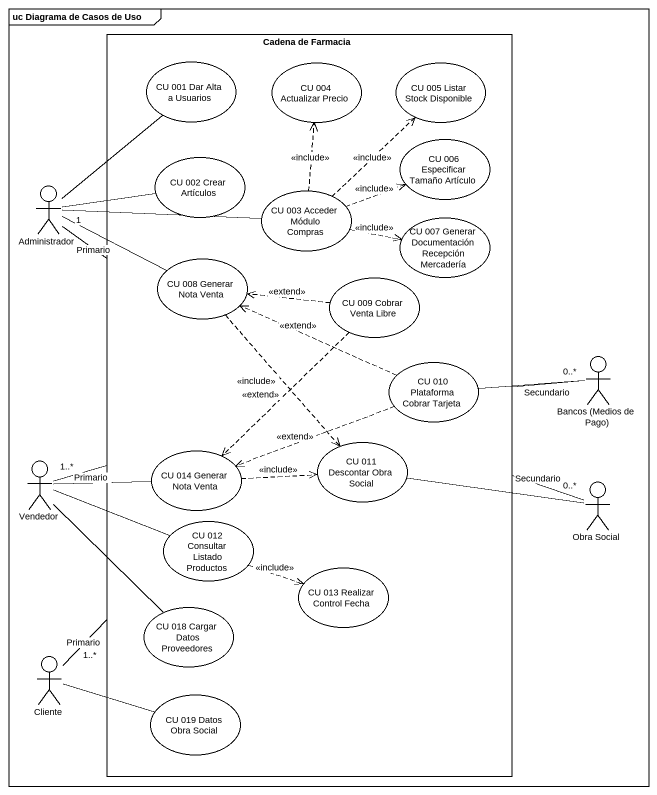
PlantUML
@startuml
mainframe uc Diagrama de Casos de Uso
rectangle "Cadena de Farmacia" as Cadena_de_Farmacia {
  usecase "CU 001 Dar Alta a Usuarios" as CU_001_Dar_Alta_a_Usuarios
  usecase "CU 004 Actualizar Precio" as CU_004_Actualizar_Precio
  usecase "CU 005 Listar Stock Disponible" as CU_005_Listar_Stock
  usecase "CU 002 Crear Artículos" as CU_002_Crear_Artículos
  usecase "CU 006 Especificar Tamaño Artículo" as CU_006_Especificar_Tamaño
  usecase "CU 003 Acceder Módulo Compras" as CU_003_Acceder_Módulo
  usecase "CU 007 Generar Documentación Recepción Mercadería" as CU_007_Generar
  usecase "CU 008 Generar Nota Venta" as CU_008_Generar_Nota_Venta
  usecase "CU 009 Cobrar Venta Libre" as CU_009_Cobrar_Venta_Libre
  usecase "CU 010 Plataforma Cobrar Tarjeta" as CU_010_Plataforma_Cobrar
  usecase "CU 014 Generar Nota Venta" as CU_014_Generar_Nota_Venta
  usecase "CU 011 Descontar Obra Social" as CU_011_Descontar_Obra_Social
  usecase "CU 012 Consultar Listado Productos" as CU_012_Consultar_Listado
  usecase "CU 013 Realizar Control Fecha" as CU_013_Realizar_Control
  usecase "CU 018 Cargar Datos Proveedores" as CU_018_Cargar_Datos
  usecase "CU 019 Datos Obra Social" as CU_019_Datos_Obra_Social
}
actor Administrador
actor "Bancos (Medios de Pago)" as Bancos_Medios_de_Pago
actor Vendedor
actor "Obra Social" as Obra_Social
actor Cliente
CU_002_Crear_Artículos -left- Administrador
Administrador "1" -- Cadena_de_Farmacia : Primario
Administrador -up- CU_001_Dar_Alta_a_Usuarios
CU_003_Acceder_Módulo .up.> CU_004_Actualizar_Precio : <<include>>
CU_003_Acceder_Módulo .up.> CU_005_Listar_Stock : <<include>>
CU_003_Acceder_Módulo .right.> CU_006_Especificar_Tamaño : <<include>>
CU_003_Acceder_Módulo -left- Administrador
CU_003_Acceder_Módulo .right.> CU_007_Generar : <<include>>
CU_008_Generar_Nota_Venta -left- Administrador
CU_008_Generar_Nota_Venta ..> CU_011_Descontar_Obra_Social : <<include>>
CU_009_Cobrar_Venta_Libre .left.> CU_008_Generar_Nota_Venta : <<extend>>
CU_009_Cobrar_Venta_Libre ..> CU_014_Generar_Nota_Venta : <<extend>>
CU_010_Plataforma_Cobrar .left.> CU_008_Generar_Nota_Venta : <<extend>>
CU_010_Plataforma_Cobrar .left.> CU_014_Generar_Nota_Venta : <<extend>>
Bancos_Medios_de_Pago "0..*" -left- Cadena_de_Farmacia : Secundario
Bancos_Medios_de_Pago -left- CU_010_Plataforma_Cobrar
Vendedor "1..*" -right- Cadena_de_Farmacia : Primario
CU_014_Generar_Nota_Venta -left- Vendedor
CU_014_Generar_Nota_Venta .right.> CU_011_Descontar_Obra_Social : <<include>>
Obra_Social "0..*" -left- Cadena_de_Farmacia : Secundario
Obra_Social -left- CU_011_Descontar_Obra_Social
CU_012_Consultar_Listado -left- Vendedor
CU_012_Consultar_Listado .right.> CU_013_Realizar_Control : <<include>>
CU_018_Cargar_Datos -up- Vendedor
Cliente "1..*" -up- Cadena_de_Farmacia : Primario
CU_019_Datos_Obra_Social -left- Cliente
@enduml
